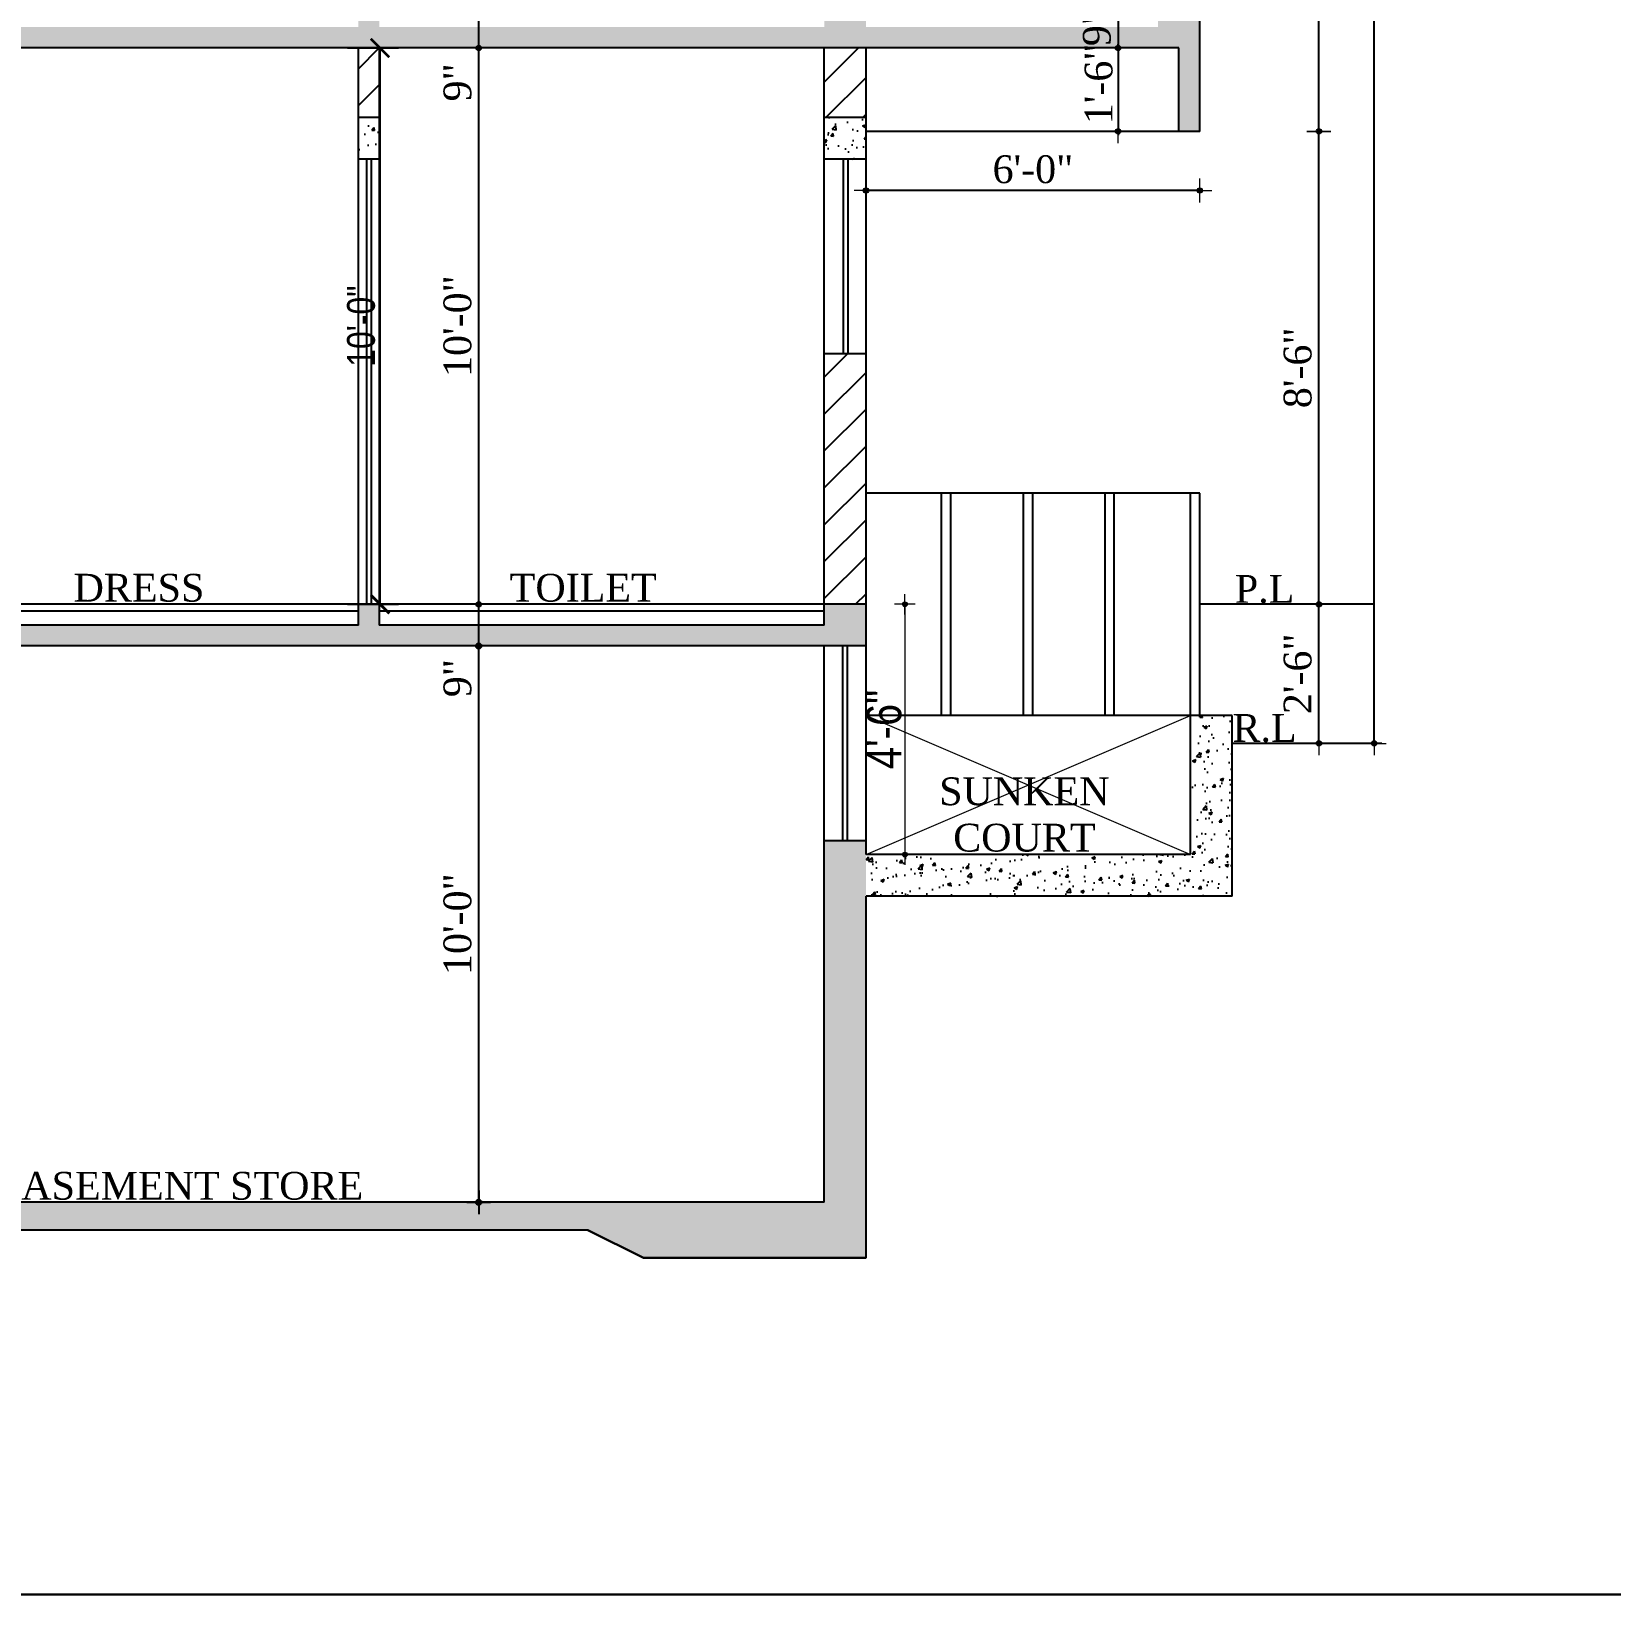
# Model space of a CAD drawing. Header units: feet. Extents: x 29269 to 32217, y -19918 to 20536.
# Drawn here: x 30145.3 to 30485.9, y -19918 to -19580.8 of the extents above; entities that cross this region are included whole.
import ezdxf
from ezdxf.enums import TextEntityAlignment as Align

# ---------------------------------------------------------------- set-up
doc = ezdxf.new("R2010")
doc.units = ezdxf.units.FT
doc.header["$MEASUREMENT"] = 0
doc.header["$PDMODE"] = 2
doc.layers.get('0').update_dxf_attribs({"lineweight": 30})
doc.layers.add('BLK_1_FLR_-1_BLDG_FOOTPRINT', color=1, linetype='Continuous', plot=False)
doc.layers.add('BLK_1_FLR_0_REGULAR_ROOM_3', color=1, linetype='Continuous', plot=False)
for name, color, linetype, lineweight in [('D.DIM.', 191, 'Continuous', 5), ('HAT', 8, 'Continuous', 25), ('TEXT', 150, 'Continuous', 30), ('WAII', 1, 'Continuous', 25), ('WALL', 10, 'Continuous', 30), ('Walls', 10, 'Continuous', 9)]:
    doc.layers.add(name, color=color, linetype=linetype, lineweight=lineweight)
doc.styles.add('ar', font='times.ttf', dxfattribs={"height": 0.23})
doc.styles.add('GURPREET', font='times.ttf')
doc.styles.get("Standard").update_dxf_attribs({"font": 'ARIALN.TTF'})
doc.dimstyles.new('GURPREET', dxfattribs={"dimtxt": 6, "dimasz": 0.4, "dimexe": 0.18, "dimexo": 0.0625, "dimgap": 1.5, "dimtad": 1, "dimdec": 1, "dimzin": 3, "dimdsep": 46, "dimlunit": 4, "dimtxsty": 'GURPREET', "dimblk": 'DIM TIK', "dimcen": 1, "dimse1": 1, "dimse2": 1, "dimclrd": 4, "dimclrt": 7, "dimadec": 0, "dimazin": 0, "dimtfac": 0.75, "dimtdec": 1, "dimtix": 1, "dimtmove": 2, "dimatfit": 3, "dimfxl": 0.18, "dimtolj": 1, "dimtzin": 0, "dimlwd": 25, "dimarcsym": 0})
doc.dimstyles.new('satish', dxfattribs={"dimtxt": 7.5, "dimasz": 0.34375, "dimexe": 0.18, "dimexo": 0.0625, "dimgap": 0.65, "dimtad": 1, "dimdec": 1, "dimzin": 3, "dimdsep": 46, "dimlunit": 4, "dimtxsty": 'Standard', "dimblk": 'DIM TIK', "dimcen": 2, "dimse1": 1, "dimse2": 1, "dimclrd": 3, "dimclrt": 7, "dimadec": 0, "dimazin": 0, "dimtfac": 1, "dimtdec": 1, "dimtix": 1, "dimtofl": 0, "dimtmove": 2, "dimatfit": 3, "dimfxl": 0.18, "dimtolj": 1, "dimtzin": 0, "dimlwd": 20, "dimarcsym": 0})
doc.dimstyles.get("Standard").update_dxf_attribs({"dimtxt": 6, "dimasz": 4, "dimexe": 4, "dimexo": 4, "dimgap": 1, "dimtad": 1, "dimdec": 1, "dimzin": 3, "dimdsep": 46, "dimlunit": 4, "dimtxsty": 'Standard', "dimblk": 'ARCHTICK', "dimcen": 0.09, "dimadec": 0, "dimazin": 0, "dimtfac": 1.005, "dimtdec": 1, "dimtofl": 0, "dimtmove": 2, "dimatfit": 3, "dimfxl": 4, "dimfxlon": 1, "dimtolj": 1, "dimtzin": 0, "dimarcsym": 0})
pattern_1 = [(50, (-4015.833, -36884.417), (7.1726018, -0.62752135), [0.75, -8.25]), (355, (-4015.833, -36884.417), (-1.3875133, 7.5219213), [0.6, -6.6]), (100.451444, (-4015.235, -36884.469), (5.7850885, 6.8943999), [0.6374019, -7.0114211]), (46.1842, (-4015.833, -36882.417), (10.6724133, -1.6551928), [1.125, -12.375]), (96.635635, (-4014.944, -36882.555), (9.3466195, 9.741186), [0.9561034, -10.5171376]), (351.184164, (-4015.833, -36882.417), (9.3466195, 9.741186), [0.9, -9.9]), (21, (-4014.833, -36882.917), (5.9690705, -4.0261889), [0.75, -8.25]), (326, (-4014.833, -36882.917), (2.4331533, 7.2515005), [0.6, -6.6]), (71.451445, (-4014.3355, -36883.2524), (8.4022238, 3.2253115), [0.6374019, -7.0114211]), (37.5, (-4015.833, -36884.417), (0.12159855, 3.32893854), [0, -6.52, 0, -6.7, 0, -6.625]), (7.5, (-4015.833, -36884.417), (2.63069537, 3.94411712), [0, -3.82, 0, -6.37, 0, -2.525]), (327.5, (-4018.063, -36884.417), (5.33822436, -0.22554872), [0, -2.5, 0, -7.8, 0, -10.35]), (317.5, (-4019.063, -36884.417), (5.8318617, 1.0010498), [0, -3.25, 0, -5.18, 0, -7.35])]
pattern_2 = [(50, (-4015.833, -36884.417), (7.1726018, -0.62752135), [0.75, -8.25]), (355, (-4015.833, -36884.417), (-1.3875133, 7.5219213), [0.6, -6.6]), (100.4514, (-4015.235, -36884.469), (5.7850938, 6.8943954), [0.6374019, -7.0114211]), (46.1842, (-4015.833, -36882.417), (10.6724105, -1.6551901), [1.125, -12.375]), (96.6356, (-4014.944, -36882.555), (9.346627, 9.7411787), [0.956103, -10.51713]), (351.1842, (-4015.833, -36882.417), (9.3466195, 9.741186), [0.9, -9.9]), (21, (-4014.833, -36882.917), (5.9690705, -4.0261889), [0.75, -8.25]), (326, (-4014.833, -36882.917), (2.4331533, 7.2515005), [0.6, -6.6]), (71.4514, (-4014.3355, -36883.2524), (8.4022263, 3.225305), [0.6374019, -7.0114211]), (37.5, (-4015.833, -36884.417), (0.12159855, 3.32893854), [0, -6.52, 0, -6.7, 0, -6.625]), (7.5, (-4015.833, -36884.417), (2.63069537, 3.94411712), [0, -3.82, 0, -6.37, 0, -2.525]), (327.5, (-4018.063, -36884.417), (5.33822436, -0.22554872), [0, -2.5, 0, -7.8, 0, -10.35]), (317.5, (-4019.063, -36884.417), (5.8318617, 1.0010498), [0, -3.25, 0, -5.18, 0, -7.35])]
pattern_3 = [(45, (-4015.833, -36884.417), (-3.97747564, 3.97747564), [])]

# ---------------------------------------------------------------- blocks, each defined once
blk = doc.blocks.new('DIM TIK')
blk.add_hatch(color=7).paths.add_polyline_path([(-1.45, 0, 1), (1.45, 0, 1)])
at = {"color": 7}
for p, q in [((0, 1.45), (0, 6.43)), ((1.45, 0), (6.43, 0)), ((-6.43, 0), (-1.45, 0)), ((0, -6.43), (0, -1.45))]:
    blk.add_line(p, q, dxfattribs=at)
blk.add_circle((0, 0), 1.45, dxfattribs=at)
blk = doc.blocks.new('*D165')
at = {"layer": 'Defpoints', "color": 0, "transparency": 16777216}
for p in [(30316.32, -19704.38), (30325.32, -19758.38), (30333.7, -19758.38)]:
    blk.add_point(p, dxfattribs=at)
at = {"layer": 'Walls', "color": 3, "lineweight": 20, "transparency": 16777216}
blk.add_line((30333.7, -19704.73), (30333.7, -19758.04), dxfattribs=at)
at = {"layer": 'Walls', "color": 3, "lineweight": 20, "transparency": 16777216, "xscale": 0.34375, "yscale": 0.34375, "zscale": 0.34375}
for p, rotation in [((30333.7, -19704.38), 90), ((30333.7, -19758.38), 270)]:
    blk.add_blockref('DIM TIK', p, dxfattribs=dict(at, rotation=rotation))
at = {"layer": 'Walls', "color": 7, "transparency": 16777216, "insert": (30329.22, -19731.38), "char_height": 7.5, "attachment_point": 5, "rotation": 90}
blk.add_mtext('\\A1;4\'-6"', dxfattribs=at)
blk = doc.blocks.new('*D198')
at = {"layer": 'D.DIM.', "color": 4, "linetype": 'Continuous', "lineweight": 25, "transparency": 16777216}
blk.add_line((30423.01, -19733.98), (30423.01, -19704.78), dxfattribs=at)
at = {"layer": 'Defpoints', "color": 0, "transparency": 16777216}
for p in [(30423.01, -19704.38), (30436.58, -19704.38), (30436.58, -19734.38)]:
    blk.add_point(p, dxfattribs=at)
at = {"layer": 'D.DIM.', "color": 4, "lineweight": 25, "transparency": 16777216, "xscale": 0.4, "yscale": 0.4, "zscale": 0.4}
for p, rotation in [((30423.01, -19704.38), 90), ((30423.01, -19734.38), 270)]:
    blk.add_blockref('DIM TIK', p, dxfattribs=dict(at, rotation=rotation))
at = {"layer": 'D.DIM.', "color": 7, "transparency": 16777216, "insert": (30418.45, -19719.38), "char_height": 6, "attachment_point": 5, "rotation": 90, "style": 'GURPREET'}
blk.add_mtext('\\A1;2\'-6"', dxfattribs=at)
blk = doc.blocks.new('*D199')
at = {"layer": 'D.DIM.', "color": 4, "linetype": 'Continuous', "lineweight": 25, "transparency": 16777216}
blk.add_line((30423.01, -19601.98), (30423.01, -19535.78), dxfattribs=at)
at = {"layer": 'Defpoints', "color": 0, "transparency": 16777216}
for p in [(30397.32, -19535.38), (30423.01, -19535.38), (30397.32, -19602.38)]:
    blk.add_point(p, dxfattribs=at)
at = {"layer": 'D.DIM.', "color": 4, "lineweight": 25, "transparency": 16777216, "xscale": 0.4, "yscale": 0.4, "zscale": 0.4}
for p, rotation in [((30423.01, -19535.38), 90), ((30423.01, -19602.38), 270)]:
    blk.add_blockref('DIM TIK', p, dxfattribs=dict(at, rotation=rotation))
at = {"layer": 'D.DIM.', "color": 7, "transparency": 16777216, "insert": (30418.45, -19568.88), "char_height": 6, "attachment_point": 5, "rotation": 90, "style": 'GURPREET'}
blk.add_mtext('\\A1;5\'-7"', dxfattribs=at)
blk = doc.blocks.new('*D36')
at = {"layer": 'D.DIM.', "color": 4, "linetype": 'Continuous', "lineweight": 25, "transparency": 16777216}
blk.add_line((30434.93, -19733.98), (30434.93, -19314.78), dxfattribs=at)
at = {"layer": 'Defpoints', "color": 0, "transparency": 16777216}
for p in [(30393.66, -19314.38), (30434.93, -19314.38), (30432.92, -19734.38)]:
    blk.add_point(p, dxfattribs=at)
at = {"layer": 'D.DIM.', "color": 4, "lineweight": 25, "transparency": 16777216, "xscale": 0.4, "yscale": 0.4, "zscale": 0.4}
for p, rotation in [((30434.93, -19314.38), 90), ((30434.93, -19734.38), 270)]:
    blk.add_blockref('DIM TIK', p, dxfattribs=dict(at, rotation=rotation))
at = {"layer": 'D.DIM.', "color": 7, "transparency": 16777216, "insert": (30430.38, -19532.38), "char_height": 6, "attachment_point": 5, "rotation": 90, "style": 'GURPREET'}
blk.add_mtext('\\A1;35\'-0"', dxfattribs=at)
blk = doc.blocks.new('*D37')
at = {"layer": 'D.DIM.', "color": 4, "linetype": 'Continuous', "lineweight": 25, "transparency": 16777216}
blk.add_line((30396.92, -19615.13), (30325.72, -19615.13), dxfattribs=at)
at = {"layer": 'Defpoints', "color": 0, "transparency": 16777216}
for p in [(30397.32, -19596), (30325.32, -19607.33), (30325.32, -19615.13)]:
    blk.add_point(p, dxfattribs=at)
at = {"layer": 'D.DIM.', "color": 4, "lineweight": 25, "transparency": 16777216, "xscale": 0.4, "yscale": 0.4, "zscale": 0.4, "rotation": 180}
blk.add_blockref('DIM TIK', (30325.32, -19615.13), dxfattribs=at)
at = {"layer": 'D.DIM.', "color": 4, "lineweight": 25, "transparency": 16777216, "xscale": 0.4, "yscale": 0.4, "zscale": 0.4}
blk.add_blockref('DIM TIK', (30397.32, -19615.13), dxfattribs=at)
at = {"layer": 'D.DIM.', "color": 7, "transparency": 16777216, "insert": (30361.32, -19610.58), "char_height": 6, "attachment_point": 5, "style": 'GURPREET'}
blk.add_mtext('\\A1;6\'-0"', dxfattribs=at)
blk = doc.blocks.new('*D206')
at = {"layer": 'D.DIM.', "color": 4, "linetype": 'Continuous', "lineweight": 25, "transparency": 16777216}
blk.add_line((30241.77, -19712.98), (30241.77, -19704.78), dxfattribs=at)
at = {"layer": 'Defpoints', "color": 0, "transparency": 16777216}
for p in [(30241.77, -19704.38), (30245.03, -19704.38), (30248.67, -19713.38)]:
    blk.add_point(p, dxfattribs=at)
at = {"layer": 'D.DIM.', "color": 4, "lineweight": 25, "transparency": 16777216, "xscale": 0.4, "yscale": 0.4, "zscale": 0.4}
for p, rotation in [((30241.77, -19704.38), 90), ((30241.77, -19713.38), 270)]:
    blk.add_blockref('DIM TIK', p, dxfattribs=dict(at, rotation=rotation))
at = {"layer": 'D.DIM.', "color": 7, "transparency": 16777216, "insert": (30237.2, -19720.31), "char_height": 6, "attachment_point": 5, "rotation": 90, "style": 'GURPREET'}
blk.add_mtext('\\A1;9"', dxfattribs=at)
blk = doc.blocks.new('*D207')
at = {"layer": 'D.DIM.', "color": 4, "linetype": 'Continuous', "lineweight": 25, "transparency": 16777216}
blk.add_line((30241.77, -19583.98), (30241.77, -19575.78), dxfattribs=at)
at = {"layer": 'Defpoints', "color": 0, "transparency": 16777216}
for p in [(30220.32, -19575.38), (30241.77, -19575.38), (30241.77, -19584.38)]:
    blk.add_point(p, dxfattribs=at)
at = {"layer": 'D.DIM.', "color": 4, "lineweight": 25, "transparency": 16777216, "xscale": 0.4, "yscale": 0.4, "zscale": 0.4}
for p, rotation in [((30241.77, -19575.38), 90), ((30241.77, -19584.38), 270)]:
    blk.add_blockref('DIM TIK', p, dxfattribs=dict(at, rotation=rotation))
at = {"layer": 'D.DIM.', "color": 7, "transparency": 16777216, "insert": (30237.2, -19591.8), "char_height": 6, "attachment_point": 5, "rotation": 90, "style": 'GURPREET'}
blk.add_mtext('\\A1;9"', dxfattribs=at)
blk = doc.blocks.new('*D138')
at = {"layer": 'D.DIM.', "color": 4, "linetype": 'Continuous', "lineweight": 25, "transparency": 16777216}
for p, q in [((30379.69, -19574.98), (30379.69, -19574.58)), ((30379.69, -19575.38), (30379.69, -19584.38)), ((30379.69, -19584.78), (30379.69, -19585.18))]:
    blk.add_line(p, q, dxfattribs=at)
at = {"layer": 'Defpoints', "color": 0, "transparency": 16777216}
for p in [(30383.25, -19575.38), (30379.69, -19584.38), (30392.82, -19584.38)]:
    blk.add_point(p, dxfattribs=at)
at = {"layer": 'D.DIM.', "color": 4, "lineweight": 25, "transparency": 16777216, "xscale": 0.4, "yscale": 0.4, "zscale": 0.4}
for p, rotation in [((30379.69, -19575.38), 270), ((30379.69, -19584.38), 90)]:
    blk.add_blockref('DIM TIK', p, dxfattribs=dict(at, rotation=rotation))
at = {"layer": 'D.DIM.', "color": 7, "transparency": 16777216, "insert": (30375.13, -19579.88), "char_height": 6, "attachment_point": 5, "rotation": 90, "style": 'GURPREET'}
blk.add_mtext('\\A1;9"', dxfattribs=at)
blk = doc.blocks.new('*D139')
at = {"layer": 'D.DIM.', "color": 4, "linetype": 'Continuous', "lineweight": 25, "transparency": 16777216}
for p, q in [((30379.69, -19583.98), (30379.69, -19583.58)), ((30379.69, -19584.38), (30379.69, -19602.38)), ((30379.69, -19602.78), (30379.69, -19603.18))]:
    blk.add_line(p, q, dxfattribs=at)
at = {"layer": 'Defpoints', "color": 0, "transparency": 16777216}
for p in [(30392.82, -19584.38), (30379.69, -19602.38), (30392.82, -19602.38)]:
    blk.add_point(p, dxfattribs=at)
at = {"layer": 'D.DIM.', "color": 4, "lineweight": 25, "transparency": 16777216, "xscale": 0.4, "yscale": 0.4, "zscale": 0.4}
for p, rotation in [((30379.69, -19584.38), 270), ((30379.69, -19602.38), 90)]:
    blk.add_blockref('DIM TIK', p, dxfattribs=dict(at, rotation=rotation))
at = {"layer": 'D.DIM.', "color": 7, "transparency": 16777216, "insert": (30375.52, -19592.13), "char_height": 6, "attachment_point": 5, "rotation": 90, "style": 'GURPREET'}
blk.add_mtext('\\A1;1\'-6"', dxfattribs=at)
blk = doc.blocks.new('*D518')
at = {"layer": 'D.DIM.', "color": 4, "linetype": 'Continuous', "lineweight": 25, "transparency": 16777216}
blk.add_line((30423.01, -19733.98), (30423.01, -19704.78), dxfattribs=at)
at = {"layer": 'Defpoints', "color": 0, "transparency": 16777216}
for p in [(30423.01, -19704.38), (30436.58, -19704.38), (30436.58, -19734.38)]:
    blk.add_point(p, dxfattribs=at)
at = {"layer": 'D.DIM.', "color": 4, "lineweight": 25, "transparency": 16777216, "xscale": 0.4, "yscale": 0.4, "zscale": 0.4}
for p, rotation in [((30423.01, -19704.38), 90), ((30423.01, -19734.38), 270)]:
    blk.add_blockref('DIM TIK', p, dxfattribs=dict(at, rotation=rotation))
at = {"layer": 'D.DIM.', "color": 7, "transparency": 16777216, "insert": (30418.45, -19719.38), "char_height": 6, "attachment_point": 5, "rotation": 90, "style": 'GURPREET'}
blk.add_mtext('\\A1;2\'-6"', dxfattribs=at)
blk = doc.blocks.new('*D519')
at = {"layer": 'D.DIM.', "color": 4, "linetype": 'Continuous', "lineweight": 25, "transparency": 16777216}
blk.add_line((30423.01, -19703.98), (30423.01, -19602.78), dxfattribs=at)
at = {"layer": 'Defpoints', "color": 0, "transparency": 16777216}
for p in [(30397.32, -19602.38), (30423.01, -19602.38), (30436.58, -19704.38)]:
    blk.add_point(p, dxfattribs=at)
at = {"layer": 'D.DIM.', "color": 4, "lineweight": 25, "transparency": 16777216, "xscale": 0.4, "yscale": 0.4, "zscale": 0.4}
for p, rotation in [((30423.01, -19602.38), 90), ((30423.01, -19704.38), 270)]:
    blk.add_blockref('DIM TIK', p, dxfattribs=dict(at, rotation=rotation))
at = {"layer": 'D.DIM.', "color": 7, "transparency": 16777216, "insert": (30418.45, -19653.38), "char_height": 6, "attachment_point": 5, "rotation": 90, "style": 'GURPREET'}
blk.add_mtext('\\A1;8\'-6"', dxfattribs=at)
blk = doc.blocks.new('*D520')
at = {"layer": 'D.DIM.', "color": 4, "linetype": 'Continuous', "lineweight": 25, "transparency": 16777216}
blk.add_line((30423.01, -19601.98), (30423.01, -19535.78), dxfattribs=at)
at = {"layer": 'Defpoints', "color": 0, "transparency": 16777216}
for p in [(30397.32, -19535.38), (30423.01, -19535.38), (30397.32, -19602.38)]:
    blk.add_point(p, dxfattribs=at)
at = {"layer": 'D.DIM.', "color": 4, "lineweight": 25, "transparency": 16777216, "xscale": 0.4, "yscale": 0.4, "zscale": 0.4}
for p, rotation in [((30423.01, -19535.38), 90), ((30423.01, -19602.38), 270)]:
    blk.add_blockref('DIM TIK', p, dxfattribs=dict(at, rotation=rotation))
at = {"layer": 'D.DIM.', "color": 7, "transparency": 16777216, "insert": (30418.45, -19568.88), "char_height": 6, "attachment_point": 5, "rotation": 90, "style": 'GURPREET'}
blk.add_mtext('\\A1;5\'-7"', dxfattribs=at)
blk = doc.blocks.new('*D525')
at = {"layer": 'D.DIM.', "color": 4, "linetype": 'Continuous', "lineweight": 25, "transparency": 16777216}
blk.add_line((30434.93, -19733.98), (30434.93, -19314.78), dxfattribs=at)
at = {"layer": 'Defpoints', "color": 0, "transparency": 16777216}
for p in [(30393.66, -19314.38), (30434.93, -19314.38), (30432.92, -19734.38)]:
    blk.add_point(p, dxfattribs=at)
at = {"layer": 'D.DIM.', "color": 4, "lineweight": 25, "transparency": 16777216, "xscale": 0.4, "yscale": 0.4, "zscale": 0.4}
for p, rotation in [((30434.93, -19314.38), 90), ((30434.93, -19734.38), 270)]:
    blk.add_blockref('DIM TIK', p, dxfattribs=dict(at, rotation=rotation))
at = {"layer": 'D.DIM.', "color": 7, "transparency": 16777216, "insert": (30430.38, -19532.38), "char_height": 6, "attachment_point": 5, "rotation": 90, "style": 'GURPREET'}
blk.add_mtext('\\A1;35\'-0"', dxfattribs=at)
blk = doc.blocks.new('*D526')
at = {"layer": 'D.DIM.', "color": 4, "linetype": 'Continuous', "lineweight": 25, "transparency": 16777216}
blk.add_line((30396.92, -19615.13), (30325.72, -19615.13), dxfattribs=at)
at = {"layer": 'Defpoints', "color": 0, "transparency": 16777216}
for p in [(30397.32, -19596), (30325.32, -19607.33), (30325.32, -19615.13)]:
    blk.add_point(p, dxfattribs=at)
at = {"layer": 'D.DIM.', "color": 4, "lineweight": 25, "transparency": 16777216, "xscale": 0.4, "yscale": 0.4, "zscale": 0.4, "rotation": 180}
blk.add_blockref('DIM TIK', (30325.32, -19615.13), dxfattribs=at)
at = {"layer": 'D.DIM.', "color": 4, "lineweight": 25, "transparency": 16777216, "xscale": 0.4, "yscale": 0.4, "zscale": 0.4}
blk.add_blockref('DIM TIK', (30397.32, -19615.13), dxfattribs=at)
at = {"layer": 'D.DIM.', "color": 7, "transparency": 16777216, "insert": (30361.32, -19610.58), "char_height": 6, "attachment_point": 5, "style": 'GURPREET'}
blk.add_mtext('\\A1;6\'-0"', dxfattribs=at)
blk = doc.blocks.new('*D533')
at = {"layer": 'D.DIM.', "color": 4, "linetype": 'Continuous', "lineweight": 25, "transparency": 16777216}
blk.add_line((30241.77, -19712.98), (30241.77, -19704.78), dxfattribs=at)
at = {"layer": 'Defpoints', "color": 0, "transparency": 16777216}
for p in [(30241.77, -19704.38), (30245.03, -19704.38), (30248.67, -19713.38)]:
    blk.add_point(p, dxfattribs=at)
at = {"layer": 'D.DIM.', "color": 4, "lineweight": 25, "transparency": 16777216, "xscale": 0.4, "yscale": 0.4, "zscale": 0.4}
for p, rotation in [((30241.77, -19704.38), 90), ((30241.77, -19713.38), 270)]:
    blk.add_blockref('DIM TIK', p, dxfattribs=dict(at, rotation=rotation))
at = {"layer": 'D.DIM.', "color": 7, "transparency": 16777216, "insert": (30237.2, -19720.31), "char_height": 6, "attachment_point": 5, "rotation": 90, "style": 'GURPREET'}
blk.add_mtext('\\A1;9"', dxfattribs=at)
blk = doc.blocks.new('*D534')
at = {"layer": 'D.DIM.', "color": 4, "linetype": 'Continuous', "lineweight": 25, "transparency": 16777216}
blk.add_line((30241.77, -19703.98), (30241.77, -19584.78), dxfattribs=at)
at = {"layer": 'Defpoints', "color": 0, "transparency": 16777216}
for p in [(30241.77, -19584.38), (30241.77, -19584.38), (30245.03, -19704.38)]:
    blk.add_point(p, dxfattribs=at)
at = {"layer": 'D.DIM.', "color": 4, "lineweight": 25, "transparency": 16777216, "xscale": 0.4, "yscale": 0.4, "zscale": 0.4}
for p, rotation in [((30241.77, -19584.38), 90), ((30241.77, -19704.38), 270)]:
    blk.add_blockref('DIM TIK', p, dxfattribs=dict(at, rotation=rotation))
at = {"layer": 'D.DIM.', "color": 7, "transparency": 16777216, "insert": (30237.21, -19644.38), "char_height": 6, "attachment_point": 5, "rotation": 90, "style": 'GURPREET'}
blk.add_mtext('\\A1;10\'-0"', dxfattribs=at)
blk = doc.blocks.new('*D535')
at = {"layer": 'D.DIM.', "color": 4, "linetype": 'Continuous', "lineweight": 25, "transparency": 16777216}
blk.add_line((30241.77, -19583.98), (30241.77, -19575.78), dxfattribs=at)
at = {"layer": 'Defpoints', "color": 0, "transparency": 16777216}
for p in [(30220.32, -19575.38), (30241.77, -19575.38), (30241.77, -19584.38)]:
    blk.add_point(p, dxfattribs=at)
at = {"layer": 'D.DIM.', "color": 4, "lineweight": 25, "transparency": 16777216, "xscale": 0.4, "yscale": 0.4, "zscale": 0.4}
for p, rotation in [((30241.77, -19575.38), 90), ((30241.77, -19584.38), 270)]:
    blk.add_blockref('DIM TIK', p, dxfattribs=dict(at, rotation=rotation))
at = {"layer": 'D.DIM.', "color": 7, "transparency": 16777216, "insert": (30237.2, -19591.8), "char_height": 6, "attachment_point": 5, "rotation": 90, "style": 'GURPREET'}
blk.add_mtext('\\A1;9"', dxfattribs=at)
blk = doc.blocks.new('*D817')
at = {"layer": 'D.DIM.', "color": 4, "linetype": 'Continuous', "lineweight": 25, "transparency": 16777216}
for p, q in [((30379.69, -19574.98), (30379.69, -19574.58)), ((30379.69, -19575.38), (30379.69, -19584.38)), ((30379.69, -19584.78), (30379.69, -19585.18))]:
    blk.add_line(p, q, dxfattribs=at)
at = {"layer": 'Defpoints', "color": 0, "transparency": 16777216}
for p in [(30383.25, -19575.38), (30379.69, -19584.38), (30392.82, -19584.38)]:
    blk.add_point(p, dxfattribs=at)
at = {"layer": 'D.DIM.', "color": 4, "lineweight": 25, "transparency": 16777216, "xscale": 0.4, "yscale": 0.4, "zscale": 0.4}
for p, rotation in [((30379.69, -19575.38), 270), ((30379.69, -19584.38), 90)]:
    blk.add_blockref('DIM TIK', p, dxfattribs=dict(at, rotation=rotation))
at = {"layer": 'D.DIM.', "color": 7, "transparency": 16777216, "insert": (30375.13, -19579.88), "char_height": 6, "attachment_point": 5, "rotation": 90, "style": 'GURPREET'}
blk.add_mtext('\\A1;9"', dxfattribs=at)
blk = doc.blocks.new('*D818')
at = {"layer": 'D.DIM.', "color": 4, "linetype": 'Continuous', "lineweight": 25, "transparency": 16777216}
for p, q in [((30379.69, -19583.98), (30379.69, -19583.58)), ((30379.69, -19584.38), (30379.69, -19602.38)), ((30379.69, -19602.78), (30379.69, -19603.18))]:
    blk.add_line(p, q, dxfattribs=at)
at = {"layer": 'Defpoints', "color": 0, "transparency": 16777216}
for p in [(30392.82, -19584.38), (30379.69, -19602.38), (30392.82, -19602.38)]:
    blk.add_point(p, dxfattribs=at)
at = {"layer": 'D.DIM.', "color": 4, "lineweight": 25, "transparency": 16777216, "xscale": 0.4, "yscale": 0.4, "zscale": 0.4}
for p, rotation in [((30379.69, -19584.38), 270), ((30379.69, -19602.38), 90)]:
    blk.add_blockref('DIM TIK', p, dxfattribs=dict(at, rotation=rotation))
at = {"layer": 'D.DIM.', "color": 7, "transparency": 16777216, "insert": (30375.52, -19592.13), "char_height": 6, "attachment_point": 5, "rotation": 90, "style": 'GURPREET'}
blk.add_mtext('\\A1;1\'-6"', dxfattribs=at)
blk = doc.blocks.new('_ArchTick')
at = {"color": 0, "linetype": 'ByBlock', "const_width": 0.15}
blk.add_lwpolyline([(-0.5, -0.5), (0.5, 0.5)], dxfattribs=at)
blk = doc.blocks.new('*D851')
at = {"layer": 'BLK_1_FLR_0_REGULAR_ROOM_3', "color": 0, "lineweight": -2, "transparency": 16777216}
for p, q in [((30213.47, -19584.38), (30224.47, -19584.38)), ((30220.47, -19584.38), (30220.47, -19704.38)), ((30213.47, -19704.38), (30224.47, -19704.38))]:
    blk.add_line(p, q, dxfattribs=at)
at = {"layer": 'Defpoints', "color": 0, "transparency": 16777216}
for p in [(30201.89, -19584.38), (30201.89, -19704.38), (30220.47, -19704.38)]:
    blk.add_point(p, dxfattribs=at)
at = {"layer": 'BLK_1_FLR_0_REGULAR_ROOM_3', "color": 0, "lineweight": -2, "transparency": 16777216, "xscale": 4, "yscale": 4, "zscale": 4}
for p, rotation in [((30220.47, -19584.38), 90), ((30220.47, -19704.38), 270)]:
    blk.add_blockref('_ArchTick', p, dxfattribs=dict(at, rotation=rotation))
at = {"layer": 'BLK_1_FLR_0_REGULAR_ROOM_3', "color": 0, "transparency": 16777216, "insert": (30216.41, -19644.38), "char_height": 6, "attachment_point": 5, "rotation": 90}
blk.add_mtext('\\A1;10\'-0"', dxfattribs=at)
blk = doc.blocks.new('*D864')
at = {"layer": 'BLK_1_FLR_-1_BLDG_FOOTPRINT', "color": 4, "linetype": 'Continuous', "lineweight": 25, "transparency": 16777216}
blk.add_line((30241.77, -19832.98), (30241.77, -19713.78), dxfattribs=at)
at = {"layer": 'Defpoints', "color": 0, "transparency": 16777216}
for p in [(30241.77, -19713.38), (30241.77, -19713.38), (30245.03, -19833.38)]:
    blk.add_point(p, dxfattribs=at)
at = {"layer": 'BLK_1_FLR_-1_BLDG_FOOTPRINT', "color": 4, "lineweight": 25, "transparency": 16777216, "xscale": 0.4, "yscale": 0.4, "zscale": 0.4}
for p, rotation in [((30241.77, -19713.38), 90), ((30241.77, -19833.38), 270)]:
    blk.add_blockref('DIM TIK', p, dxfattribs=dict(at, rotation=rotation))
at = {"layer": 'BLK_1_FLR_-1_BLDG_FOOTPRINT', "color": 7, "transparency": 16777216, "insert": (30237.21, -19773.38), "char_height": 6, "attachment_point": 5, "rotation": 90, "style": 'GURPREET'}
blk.add_mtext('\\A1;10\'-0"', dxfattribs=at)

msp = doc.modelspace()

# ---------------------------------------------------------------- hatches: boundary and pattern name
at = {"layer": 'HAT'}
h = msp.add_hatch(dxfattribs=at)
h.set_pattern_fill('AR-CONC', color=256)
h.set_pattern_definition(pattern_1)
h.paths.add_polyline_path([(29729.82, -19584.38), (30392.82, -19584.38), (30392.82, -19602.38), (30397.32, -19602.38), (30397.32, -19535.38), (30392.82, -19535.38), (30392.82, -19575.38), (30388.32, -19575.38), (30388.32, -19579.88), (30325.32, -19579.88), (30325.32, -19575.38), (30316.32, -19575.38), (30316.32, -19579.88), (30220.32, -19579.88), (30220.32, -19575.38), (30215.82, -19575.38), (30215.82, -19579.88), (29806.32, -19579.88), (29806.32, -19575.38), (29797.32, -19575.38), (29797.32, -19579.88), (29734.32, -19579.88), (29734.32, -19575.38), (29729.82, -19575.38), (29729.82, -19535.38), (29725.32, -19535.38), (29725.32, -19602.38), (29729.82, -19602.38)])
h = msp.add_hatch(dxfattribs=at)
h.set_pattern_fill('ANSI31', color=256, scale=45)
h.set_pattern_definition(pattern_3)
h.paths.add_polyline_path([(30220.32, -19584.38), (30215.82, -19584.38), (30215.82, -19599.38), (30220.32, -19599.38)])
h = msp.add_hatch(dxfattribs=at)
h.set_pattern_fill('ANSI31', color=256, scale=45)
h.set_pattern_definition(pattern_3)
h.paths.add_polyline_path([(30325.32, -19584.38), (30316.32, -19584.38), (30316.32, -19599.38), (30325.32, -19599.38)])
h = msp.add_hatch(dxfattribs=at)
h.set_pattern_fill('AR-CONC', color=256)
h.set_pattern_definition(pattern_2)
h.paths.add_polyline_path([(30220.32, -19599.38), (30215.82, -19599.38), (30215.82, -19608.38), (30220.32, -19608.38)])
h = msp.add_hatch(dxfattribs=at)
h.set_pattern_fill('AR-CONC', color=256)
h.set_pattern_definition(pattern_2)
h.paths.add_polyline_path([(30325.32, -19599.38), (30316.32, -19599.38), (30316.32, -19608.38), (30325.32, -19608.38)])
h = msp.add_hatch(dxfattribs=at)
h.set_pattern_fill('ANSI31', color=256, scale=45)
h.set_pattern_definition(pattern_3)
h.paths.add_polyline_path([(30325.32, -19650.38), (30316.32, -19650.38), (30316.32, -19704.38), (30325.32, -19704.38)])
h = msp.add_hatch(dxfattribs=at)
h.set_pattern_fill('AR-CONC', color=256)
h.set_pattern_definition(pattern_1)
h.paths.add_polyline_path([(30325.32, -19755.38), (30316.32, -19755.38), (30316.32, -19833.38), (29806.32, -19833.38), (29806.32, -19713.38), (29837.15, -19713.38), (29980.87, -19816.38), (30022.82, -19816.38), (30022.82, -19811.88), (29982.32, -19811.88), (29982.32, -19804.72), (29972.32, -19804.72), (29972.32, -19797.55), (29962.32, -19797.55), (29962.32, -19790.38), (29952.32, -19790.38), (29952.32, -19783.22), (29942.32, -19783.22), (29942.32, -19776.05), (29932.32, -19776.05), (29932.32, -19768.88), (29922.32, -19768.88), (29922.32, -19761.72), (29912.32, -19761.72), (29912.32, -19754.55), (29902.32, -19754.55), (29902.32, -19747.38), (29892.32, -19747.38), (29892.32, -19740.22), (29882.32, -19740.22), (29882.32, -19733.05), (29872.32, -19733.05), (29872.32, -19725.88), (29862.32, -19725.88), (29862.32, -19718.72), (29852.32, -19718.72), (29852.32, -19711.55), (29842.32, -19711.55), (29842.32, -19704.38), (29833.32, -19704.38), (29833.32, -19708.88), (29806.32, -19708.88), (29806.32, -19704.38), (29797.32, -19704.38), (29797.32, -19845.38), (29845.32, -19845.38), (29857.32, -19839.38), (30265.32, -19839.38), (30277.32, -19845.38), (30325.32, -19845.38)])
h = msp.add_hatch(dxfattribs=at)
h.set_pattern_fill('AR-CONC', color=256)
h.set_pattern_definition(pattern_1)
h.paths.add_polyline_path([(30325.32, -19704.38), (30316.32, -19704.38), (30316.32, -19708.88), (30220.32, -19708.88), (30220.32, -19704.38), (30215.82, -19704.38), (30215.82, -19708.88), (29995.32, -19708.88), (29995.32, -19704.38), (29986.32, -19704.38), (29986.32, -19713.38), (30325.32, -19713.38)])
h = msp.add_hatch(dxfattribs=at)
h.set_pattern_fill('AR-CONC', color=256)
h.set_pattern_definition(pattern_2)
h.paths.add_polyline_path([(30404.3, -19728.38), (30395.3, -19728.38), (30395.3, -19758.38), (30325.32, -19758.38), (30325.32, -19767.38), (30404.3, -19767.38)])

# ---------------------------------------------------------------- linework, layer by layer
at = {"layer": 'D.DIM.', "color": 2}
for p, q in [((30325.32, -19758.38), (30395.3, -19728.38)), ((30325.32, -19728.38), (30395.3, -19758.38)), ((30325.32, -19758.38), (30395.3, -19728.38)), ((30325.32, -19728.38), (30395.3, -19758.38))]:
    msp.add_line(p, q, dxfattribs=at)
at = {"layer": 'WAII'}
for p, q in [((30397.32, -19602.38), (30397.32, -19535.38)), ((30392.82, -19584.38), (29729.82, -19584.38)), ((30215.82, -19708.88), (30215.82, -19584.38)), ((30220.32, -19584.38), (30220.32, -19708.88)), ((30316.32, -19704.38), (30316.32, -19584.38)), ((30325.32, -19758.38), (30325.32, -19584.38)), ((30392.82, -19602.38), (30392.82, -19584.38)), ((30220.32, -19599.38), (30215.82, -19599.38)), ((30325.32, -19599.38), (30316.32, -19599.38)), ((30392.82, -19602.38), (30325.32, -19602.38)), ((30397.32, -19602.38), (30392.82, -19602.38)), ((30220.32, -19608.38), (30215.82, -19608.38)), ((30217.56, -19608.38), (30217.56, -19704.38)), ((30218.56, -19608.38), (30218.56, -19704.38)), ((30325.32, -19608.38), (30316.32, -19608.38)), ((30320.43, -19650.38), (30320.43, -19608.38)), ((30321.43, -19650.38), (30321.43, -19608.38)), ((30325.32, -19650.38), (30316.32, -19650.38)), ((30397.3, -19680.38), (30325.32, -19680.38)), ((30341.61, -19728.38), (30341.61, -19680.38)), ((30343.61, -19728.38), (30343.61, -19680.38)), ((30359.31, -19728.38), (30359.31, -19680.38)), ((30361.31, -19728.38), (30361.31, -19680.38)), ((30376.87, -19728.38), (30376.87, -19680.38)), ((30378.87, -19728.38), (30378.87, -19680.38)), ((30395.3, -19758.38), (30395.3, -19680.38)), ((30397.3, -19728.73), (30397.3, -19680.38)), ((30325.32, -19704.38), (30127.32, -19704.38)), ((30316.32, -19708.88), (30316.32, -19704.38)), ((30435.01, -19704.38), (30397.3, -19704.38)), ((30215.82, -19708.88), (29995.32, -19708.88)), ((30215.82, -19705.88), (30127.32, -19705.88)), ((30316.32, -19705.88), (30220.32, -19705.88)), ((30316.32, -19708.88), (30220.32, -19708.88)), ((30325.32, -19713.38), (29986.32, -19713.38)), ((30316.32, -19833.38), (30316.32, -19713.38)), ((30395.3, -19728.38), (30325.32, -19728.38)), ((30404.3, -19728.38), (30395.3, -19728.38)), ((30404.3, -19767.38), (30404.3, -19728.38)), ((30436.58, -19734.38), (30404.3, -19734.38)), ((30325.32, -19755.38), (30316.32, -19755.38)), ((30395.3, -19758.38), (30325.32, -19758.38)), ((30325.32, -19845.38), (30325.32, -19767.38)), ((30404.3, -19767.38), (30325.32, -19767.38)), ((30316.32, -19833.38), (29806.32, -19833.38)), ((30265.32, -19839.38), (29857.32, -19839.38))]:
    msp.add_line(p, q, dxfattribs=at)
at = {"layer": 'WAII', "color": 2}
for p, q in [((30320.31, -19755.38), (30320.31, -19713.38)), ((30321.31, -19755.38), (30321.31, -19713.38))]:
    msp.add_line(p, q, dxfattribs=at)
at = {"layer": 'WALL'}
for p, q in [((30265.32, -19839.38), (30277.32, -19845.38)), ((30277.32, -19845.38), (30325.32, -19845.38))]:
    msp.add_line(p, q, dxfattribs=at)
msp.add_lwpolyline([(29623.74, -18780.35), (31444.88, -18780.35), (31444.88, -19917.96), (29623.74, -19917.96)], close=True, dxfattribs=at)

# ---------------------------------------------------------------- texts
at = {"layer": 'TEXT', "style": 'GURPREET'}
for s, p in [('P.L', (30411.29, -19704.06)), ('R.L', (30411.29, -19734.06))]:
    msp.add_text(s, height=6, rotation=0, dxfattribs=at).set_placement(p, align=Align.CENTER)
at = {"layer": 'TEXT', "char_height": 6, "width": 123.8006, "attachment_point": 1, "style": 'GURPREET'}
for s, insert in [('DRESS', (30154.38, -19697.81)), ('TOILET', (30248.46, -19697.81)), ('BASEMENT STORE', (30137.05, -19826.81))]:
    msp.add_mtext(s, dxfattribs=dict(at, insert=insert))
at = {"layer": 'TEXT', "color": 7, "lineweight": -3, "insert": (30359.48, -19741.72), "char_height": 6, "width": 51.2336, "attachment_point": 2, "style": 'ar'}
msp.add_mtext('SUNKEN\\PCOURT', dxfattribs=at)

# ---------------------------------------------------------------- dimensions: what is measured, and where the dimension line sits
at = {"layer": 'BLK_1_FLR_-1_BLDG_FOOTPRINT'}
dim = msp.add_linear_dim(base=(30241.77, -19713.38), p1=(30245.03, -19833.38), p2=(30241.77, -19713.38), angle=90, dimstyle='GURPREET', dxfattribs=at)
dim.commit()
dim.dimension.update_dxf_attribs({"geometry": '*D864', "text_midpoint": (30237.21, -19773.38)})
at = {"layer": 'BLK_1_FLR_0_REGULAR_ROOM_3', "color": 1}
dim = msp.add_linear_dim(base=(30220.47, -19704.38), p1=(30201.89, -19584.38), p2=(30201.89, -19704.38), angle=90, dimstyle='Standard', override={"dimfxl": 7}, dxfattribs=at)
dim.commit()
dim.dimension.update_dxf_attribs({"geometry": '*D851', "text_midpoint": (30216.41, -19644.38)})
at = {"layer": 'D.DIM.'}
for base, p1, p2, picture, middle in [((30434.93, -19314.38), (30432.92, -19734.38), (30393.66, -19314.38), '*D36', (30430.38, -19532.38)), ((30434.93, -19314.38), (30432.92, -19734.38), (30393.66, -19314.38), '*D525', (30430.38, -19532.38)), ((30241.77, -19575.38), (30241.77, -19584.38), (30220.32, -19575.38), '*D207', (30237.2, -19591.8)), ((30241.77, -19575.38), (30241.77, -19584.38), (30220.32, -19575.38), '*D535', (30237.2, -19591.8)), ((30379.69, -19602.38), (30392.82, -19584.38), (30392.82, -19602.38), '*D139', (30375.52, -19592.13)), ((30379.69, -19602.38), (30392.82, -19584.38), (30392.82, -19602.38), '*D818', (30375.52, -19592.13)), ((30241.77, -19704.38), (30248.67, -19713.38), (30245.03, -19704.38), '*D206', (30237.2, -19720.31)), ((30241.77, -19704.38), (30248.67, -19713.38), (30245.03, -19704.38), '*D533', (30237.2, -19720.31))]:
    dim = msp.add_linear_dim(base=base, p1=p1, p2=p2, angle=90, dimstyle='GURPREET', dxfattribs=at)
    dim.commit()
    dim.dimension.update_dxf_attribs({"geometry": picture, "text_midpoint": middle, "dimtype": 160})
for base, p1, p2, picture, middle in [((30423.01, -19535.38), (30397.32, -19602.38), (30397.32, -19535.38), '*D199', (30418.45, -19568.88)), ((30423.01, -19535.38), (30397.32, -19602.38), (30397.32, -19535.38), '*D520', (30418.45, -19568.88)), ((30379.69, -19584.38), (30383.25, -19575.38), (30392.82, -19584.38), '*D138', (30375.13, -19579.88)), ((30379.69, -19584.38), (30383.25, -19575.38), (30392.82, -19584.38), '*D817', (30375.13, -19579.88)), ((30241.77, -19584.38), (30245.03, -19704.38), (30241.77, -19584.38), '*D534', (30237.21, -19644.38)), ((30423.01, -19602.38), (30436.58, -19704.38), (30397.32, -19602.38), '*D519', (30418.45, -19653.38)), ((30423.01, -19704.38), (30436.58, -19734.38), (30436.58, -19704.38), '*D198', (30418.45, -19719.38)), ((30423.01, -19704.38), (30436.58, -19734.38), (30436.58, -19704.38), '*D518', (30418.45, -19719.38))]:
    dim = msp.add_linear_dim(base=base, p1=p1, p2=p2, angle=90, dimstyle='GURPREET', dxfattribs=at)
    dim.commit()
    dim.dimension.update_dxf_attribs({"geometry": picture, "text_midpoint": middle})
for picture in ['*D37', '*D526']:
    dim = msp.add_linear_dim(base=(30325.32, -19615.13), p1=(30397.32, -19596), p2=(30325.32, -19607.33), dimstyle='GURPREET', dxfattribs=at)
    dim.commit()
    dim.dimension.update_dxf_attribs({"geometry": picture, "text_midpoint": (30361.32, -19610.58)})
at = {"layer": 'Walls', "color": 2}
dim = msp.add_linear_dim(base=(30333.7, -19758.38), p1=(30316.32, -19704.38), p2=(30325.32, -19758.38), angle=90, dimstyle='satish', dxfattribs=at)
dim.commit()
dim.dimension.update_dxf_attribs({"geometry": '*D165', "text_midpoint": (30329.22, -19731.38)})

doc.saveas('drawing.dxf')
